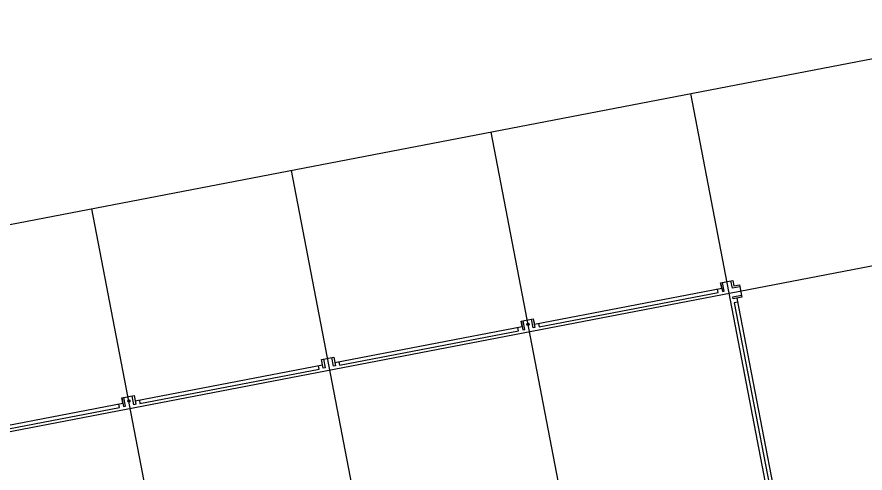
# Model space of a CAD drawing. Header units: inches. Extents: x 69199034 to 69202725, y 27673835 to 27677097.
# Drawn here: x 69200315 to 69201817, y 27676290 to 27677097 of the extents above; entities that cross this region are included whole.
import ezdxf

# ---------------------------------------------------------------- set-up
doc = ezdxf.new("R2010")
doc.units = ezdxf.units.IN
doc.header["$LTSCALE"] = 10
doc.header["$MEASUREMENT"] = 0
doc.layers.add('A-GRID', color=1, linetype='CONTINUOUS')
doc.layers.add('A-ROOF', color=2, linetype='CONTINUOUS')

msp = doc.modelspace()

# ---------------------------------------------------------------- linework, layer by layer
at = {"layer": 'A-GRID'}
msp.add_lwpolyline([(69202215.7, 27677097.4), (69202725.1, 27674445.9), (69199543.3, 27673834.6), (69199033.8, 27676486.1)], close=True, dxfattribs=at)
for points in [[(69202018, 27674310.1), (69201508.6, 27676961.6)], [(69201664.5, 27674242.1), (69201155, 27676893.6)], [(69201310.9, 27674174.2), (69200801.5, 27676825.7)], [(69200957.4, 27674106.3), (69200448, 27676757.8)], [(69199101.8, 27676132.6), (69202283.6, 27676743.9)]]:
    msp.add_lwpolyline(points, dxfattribs=at)
at = {"layer": 'A-ROOF'}
for points in [[(69200171.1, 27676349.4), (69200503, 27676413.1), (69200501.1, 27676422.8), (69200522.7, 27676427), (69200524.6, 27676417.3), (69200856.5, 27676481), (69200854.7, 27676490.7), (69200876.3, 27676494.9), (69200878.1, 27676485.2), (69201210.1, 27676549), (69201208.2, 27676558.7), (69201229.8, 27676562.8), (69201231.7, 27676553.1), (69201563.6, 27676616.9), (69201561.7, 27676626.6), (69201583.3, 27676630.7), (69201585.2, 27676620.9), (69201595.1, 27676622.8), (69201599.2, 27676601.2), (69201590.4, 27676599.5), (69201653.9, 27676268.5)], [(69201561.7, 27676626.6), (69201564.7, 27676611), (69201568.2, 27676611.7), (69201565.2, 27676627.2)], [(69201595.7, 27676619.4), (69201582.5, 27676616.8), (69201579.9, 27676630.1)], [(69201239, 27676554.5), (69201240.2, 27676548.6), (69201557.4, 27676609.6), (69201556.2, 27676615.5)], [(69201599.2, 27676601.2), (69201583.6, 27676598.2), (69201583, 27676601.6), (69201598.5, 27676604.6)], [(69201591.8, 27676592.1), (69201585.9, 27676591), (69201648.1, 27676267.4)], [(69201229.8, 27676562.8), (69201232.8, 27676547.2), (69201229.4, 27676546.6), (69201226.4, 27676562.1)], [(69200885.5, 27676486.6), (69200886.6, 27676480.7), (69201203.8, 27676541.7), (69201202.7, 27676547.6)], [(69201208.2, 27676558.7), (69201211.2, 27676543.1), (69201214.6, 27676543.8), (69201211.6, 27676559.3)], [(69200858.1, 27676491.4), (69200861.1, 27676475.8), (69200857.7, 27676475.2), (69200854.7, 27676490.7)], [(69200876.3, 27676494.9), (69200879.3, 27676479.3), (69200875.8, 27676478.7), (69200872.8, 27676494.2)], [(69200532, 27676418.7), (69200533.1, 27676412.8), (69200850.3, 27676473.7), (69200849.2, 27676479.6)], [(69200522.7, 27676427), (69200525.7, 27676411.4), (69200522.3, 27676410.7), (69200519.3, 27676426.3)], [(69200178.4, 27676350.8), (69200179.6, 27676344.9), (69200496.8, 27676405.8), (69200495.6, 27676411.7)], [(69200501.1, 27676422.8), (69200504.1, 27676407.2), (69200507.6, 27676407.9), (69200504.6, 27676423.5)]]:
    msp.add_lwpolyline(points, dxfattribs=at)
for centre in [(69201220.5, 27676553), (69200513.4, 27676417.2)]:
    msp.add_circle(centre, 2, dxfattribs=at)

doc.saveas('drawing.dxf')
